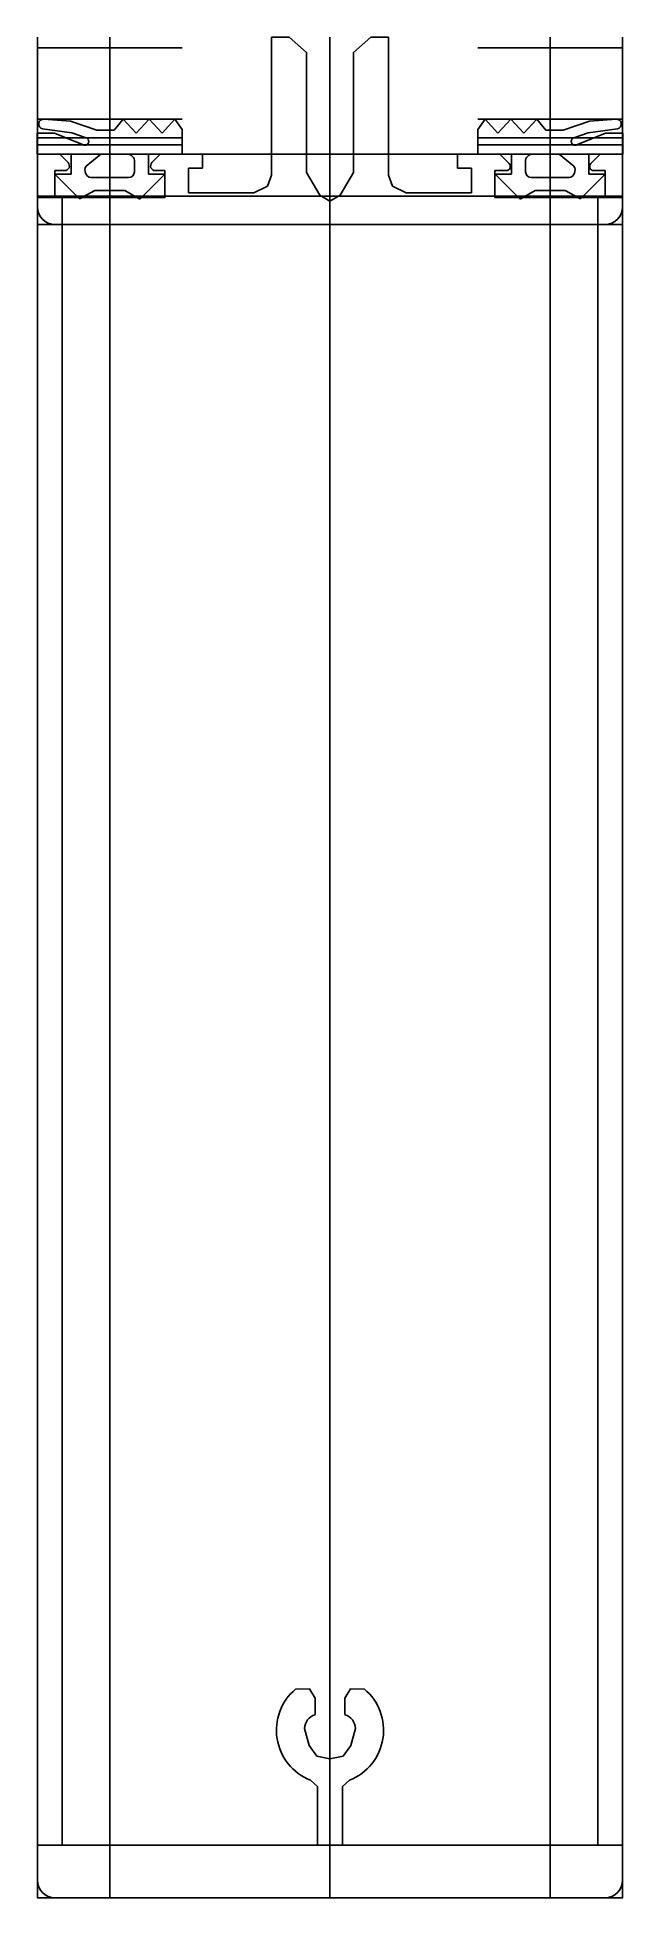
# Model space of a CAD drawing. Extents: x -25 to 25, y -143 to 16.
import ezdxf

# ---------------------------------------------------------------- set-up
doc = ezdxf.new("R2010")
doc.units = 0
doc.layers.get('0').update_dxf_attribs({"linetype": 'CONTINUOUS'})

msp = doc.modelspace()

# ---------------------------------------------------------------- linework, layer by layer
at = {"linetype": 'CONTINUOUS'}
for p, q in [((-25, -143), (-25, 16)), ((-18.82, 16), (-18.82, -143)), ((-18.8, 16), (-18.8, 0)), ((-3.5, 16), (-5, 16)), ((-5, 16), (-5, 4.2)), ((-5, 4.2), (-5, 16)), ((-5, 16), (-3.5, 16)), ((-2, 14.7), (-3.5, 16)), ((-3.5, 16), (-2, 14.7)), ((0, -143), (0, 16)), ((0, 0), (0, 16)), ((3.5, 16), (2, 14.7)), ((3.5, 16), (2, 14.7)), ((5, 16), (3.5, 16)), ((5, 16), (3.5, 16)), ((5, 4.2), (5, 16)), ((5, 4.2), (5, 16)), ((18.8, 0), (18.8, 16)), ((18.82, -143), (18.82, 16)), ((25, -143), (25, 16)), ((-12.62, 15.1), (-25.02, 15.1)), ((-18.82, 15.1), (-18.82, 2.16)), ((-2, 4.45), (-2, 14.7)), ((-2, 14.7), (-2, 4.45)), ((2, 14.7), (2, 4.45)), ((2, 14.7), (2, 4.45)), ((12.62, 15.1), (25.02, 15.1)), ((18.82, 15.1), (18.82, 2.16)), ((-25.02, 9), (-12.62, 9)), ((-12.62, 9), (-25.02, 9)), ((-24.57, 8.18), (-22.07, 7.82)), ((-22.18, 8.82), (-24.45, 8.99)), ((-19.93, 8.06), (-22.18, 8.82)), ((-18.44, 8.06), (-19.93, 8.06)), ((-18.82, 9), (-18.82, 6.79)), ((-17.67, 9), (-18.44, 8.06)), ((-16.56, 7.81), (-17.67, 9)), ((-15.46, 9), (-16.56, 7.81)), ((-14.34, 7.81), (-15.46, 9)), ((-13.26, 9), (-14.34, 7.81)), ((-12.62, 8.11), (-13.26, 9)), ((-12.62, 6.79), (-12.62, 8.11)), ((25.02, 9), (12.62, 9)), ((12.62, 9), (25.02, 9)), ((13.26, 9), (12.62, 8.11)), ((12.62, 8.11), (12.62, 6.79)), ((14.34, 7.81), (13.26, 9)), ((15.46, 9), (14.34, 7.81)), ((16.56, 7.81), (15.46, 9)), ((17.67, 9), (16.56, 7.81)), ((18.44, 8.06), (17.67, 9)), ((19.93, 8.06), (18.44, 8.06)), ((18.82, 9), (18.82, 6.79)), ((22.18, 8.82), (19.93, 8.06)), ((22.07, 7.82), (24.57, 8.18)), ((24.45, 8.99), (22.18, 8.82)), ((-23.53, 7.8), (-25.02, 7.8)), ((-25.02, 7.8), (-25.02, 6.79)), ((-12.62, 7.4), (-25.02, 7.4)), ((-12.62, 6.79), (-25.02, 6.79)), ((-12.62, 6.79), (-25.02, 6.79)), ((-25.02, 6.79), (-25.02, 6)), ((-12.62, 6.79), (-25.02, 6.79)), ((-25.02, 6.79), (-12.62, 6.79)), ((-21.14, 6.82), (-23.53, 7.8)), ((-22.07, 7.82), (-20.91, 7.43)), ((-12.62, 6), (-12.62, 6.79)), ((12.62, 7.4), (25.02, 7.4)), ((12.62, 6.79), (25.02, 6.79)), ((25.02, 6.79), (12.62, 6.79)), ((12.62, 6.79), (12.62, 6)), ((12.62, 6.79), (25.02, 6.79)), ((12.62, 6.79), (25.02, 6.79)), ((20.91, 7.43), (22.07, 7.82)), ((23.53, 7.8), (21.14, 6.82)), ((25.02, 7.8), (23.53, 7.8)), ((25.02, 6.79), (25.02, 7.8)), ((25.02, 6), (25.02, 6.79)), ((25.02, 6), (-25.02, 6)), ((-12.62, 6), (-25.02, 6)), ((-25.02, 6), (-22.11, 6)), ((25, 6), (-25, 6)), ((-23.1, 6), (-25, 6)), ((-25, 6), (-25, 1.5)), ((-25, 1.5), (-25, 6)), ((-25, 6), (-23.1, 6)), ((-14.11, 6), (-23.51, 6)), ((-22.38, 5.28), (-23.1, 6)), ((-23.1, 6), (-22.38, 5.28)), ((-22.11, 6), (-20.3, 6)), ((-19.57, 6), (-22.11, 6)), ((-22.11, 6), (-22.11, 4.3)), ((-20.84, 4.97), (-19.57, 6)), ((-20.3, 6), (-17.29, 6)), ((-18.82, 6), (-18.82, 2.16)), ((-17.29, 6), (-15.52, 6)), ((-15.51, 6), (-17.29, 6)), ((-16.71, 5.37), (-16.71, 4.5)), ((-15.52, 6), (-12.62, 6)), ((-15.51, 4.3), (-15.51, 6)), ((-14.5, 6), (-15.22, 5.28)), ((-15.22, 5.28), (-14.5, 6)), ((-10.9, 6), (-14.5, 6)), ((-14.5, 6), (-10.9, 6)), ((-12.1, 2.7), (-12.1, 4.8)), ((-12.1, 4.8), (-10.9, 4.8)), ((-10.9, 4.8), (-12.1, 4.8)), ((-12.1, 4.8), (-12.1, 2.7)), ((-10.9, 4.8), (-10.9, 6)), ((-10.9, 6), (-10.9, 4.8)), ((14.5, 6), (10.9, 6)), ((10.9, 6), (10.9, 4.8)), ((10.9, 6), (10.9, 4.8)), ((14.5, 6), (10.9, 6)), ((10.9, 4.8), (12.1, 4.8)), ((10.9, 4.8), (12.1, 4.8)), ((12.1, 4.8), (12.1, 2.7)), ((12.1, 4.8), (12.1, 2.7)), ((12.62, 6), (25.02, 6)), ((12.62, 6), (15.52, 6)), ((14.11, 6), (23.51, 6)), ((15.3, 5.2), (14.5, 6)), ((15.3, 5.2), (14.5, 6)), ((17.29, 6), (15.51, 6)), ((15.51, 6), (15.51, 4.3)), ((15.52, 6), (17.29, 6)), ((16.71, 4.5), (16.71, 5.37)), ((17.29, 6), (20.3, 6)), ((18.82, 6), (18.82, 2.16)), ((22.11, 6), (19.57, 6)), ((19.57, 6), (20.84, 4.97)), ((20.3, 6), (22.11, 6)), ((22.11, 6), (25.02, 6)), ((22.11, 4.3), (22.11, 6)), ((23.1, 6), (22.3, 5.2)), ((23.1, 6), (22.3, 5.2)), ((25, 6), (23.1, 6)), ((25, 6), (23.1, 6)), ((25, 1.5), (25, 6)), ((25, 1.5), (25, 6)), ((-22.11, 4.3), (-23.51, 4.3)), ((-23.51, 4.3), (-21.41, 2.2)), ((-23.5, 2.3), (-23.5, 4.6)), ((-23.5, 4.6), (-22.67, 4.6)), ((-22.67, 4.6), (-23.5, 4.6)), ((-23.5, 4.6), (-23.5, 2.3)), ((-17.21, 4), (-20.44, 4)), ((-16.24, 2.16), (-14.11, 4.3)), ((-14.11, 4.3), (-15.51, 4.3)), ((-14.93, 4.6), (-14.1, 4.6)), ((-14.1, 4.6), (-14.93, 4.6)), ((-14.1, 4.6), (-14.1, 2.3)), ((-14.1, 2.3), (-14.1, 4.6)), ((-5.33, 3.26), (-6.5, 2.7)), ((-6.5, 2.7), (-5.33, 3.26)), ((-5, 4.2), (-5.33, 3.26)), ((-5.33, 3.26), (-5, 4.2)), ((-0.87, 2.5), (-2, 4.45)), ((-2, 4.45), (-0.87, 2.5)), ((2, 4.45), (0.87, 2.5)), ((2, 4.45), (0.87, 2.5)), ((5.33, 3.26), (5, 4.2)), ((5.33, 3.26), (5, 4.2)), ((6.5, 2.7), (5.33, 3.26)), ((6.5, 2.7), (5.33, 3.26)), ((14.1, 2.3), (14.1, 4.6)), ((14.1, 4.6), (15.05, 4.6)), ((14.1, 4.6), (15.05, 4.6)), ((14.1, 2.3), (14.1, 4.6)), ((15.51, 4.3), (14.11, 4.3)), ((14.11, 4.3), (16.24, 2.16)), ((20.44, 4), (17.21, 4)), ((21.41, 2.2), (23.51, 4.3)), ((23.51, 4.3), (22.11, 4.3)), ((22.55, 4.6), (23.5, 4.6)), ((22.55, 4.6), (23.5, 4.6)), ((23.5, 4.6), (23.5, 2.3)), ((23.5, 4.6), (23.5, 2.3)), ((25, 2.41), (-25, 2.41)), ((-25, 2.3), (-25, -141.5)), ((-22.9, 2.3), (-25, 2.3)), ((-25, 2.3), (-25, -141.5)), ((-14.1, 2.3), (-23.5, 2.3)), ((-23.5, 2.3), (-14.1, 2.3)), ((-22.9, -138.5), (-22.9, 2.3)), ((-21.41, 2.2), (-20.09, 2.91)), ((-20.09, 2.91), (-17.54, 2.91)), ((-17.54, 2.91), (-16.24, 2.16)), ((-6.5, 2.7), (-12.1, 2.7)), ((-12.1, 2.7), (-6.5, 2.7)), ((0, 1.99), (-0.87, 2.5)), ((-0.87, 2.5), (0, 1.99)), ((0.87, 2.5), (0, 1.99)), ((0.87, 2.5), (0, 1.99)), ((12.1, 2.7), (6.5, 2.7)), ((12.1, 2.7), (6.5, 2.7)), ((23.5, 2.3), (14.1, 2.3)), ((23.5, 2.3), (14.1, 2.3)), ((16.24, 2.16), (17.54, 2.91)), ((17.54, 2.91), (20.09, 2.91)), ((20.09, 2.91), (21.41, 2.2)), ((25, 2.3), (22.9, 2.3)), ((22.9, 2.3), (22.9, -138.5)), ((25, -141.5), (25, 2.41)), ((25, -141.5), (25, 2.3)), ((-25.02, 0), (25.02, 0)), ((-25, 0), (25, 0)), ((-23.5, 0), (23.5, 0)), ((-23.5, 0), (23.5, 0)), ((-22.9, 0), (-22.9, -138.5)), ((25, -141.5), (25, -6.51)), ((-1.76, -125.13), (-2.94, -125.16)), ((-2.94, -125.16), (-1.76, -125.13)), ((-1.28, -125.95), (-1.76, -125.13)), ((-1.76, -125.13), (-1.28, -125.95)), ((0, -138.5), (0, -125.13)), ((1.76, -125.13), (1.28, -125.95)), ((1.76, -125.13), (1.28, -125.95)), ((2.94, -125.16), (1.76, -125.13)), ((2.94, -125.16), (1.76, -125.13)), ((-1.28, -127.35), (-1.28, -125.95)), ((-1.28, -125.95), (-1.28, -127.35)), ((1.28, -125.95), (1.28, -127.35)), ((1.28, -125.95), (1.28, -127.35)), ((-1.78, -129.98), (-2.17, -128.53)), ((-2.17, -128.53), (-1.78, -129.98)), ((2.17, -128.53), (1.78, -129.98)), ((2.17, -128.53), (1.78, -129.98)), ((-1.13, -130.89), (-1.78, -129.98)), ((-1.78, -129.98), (-1.13, -130.89)), ((1.78, -129.98), (1.13, -130.89)), ((1.78, -129.98), (1.13, -130.89)), ((0, -131.13), (-1.13, -130.89)), ((-1.13, -130.89), (0, -131.13)), ((1.13, -130.89), (0, -131.13)), ((1.13, -130.89), (0, -131.13)), ((-1.68, -132.95), (-1.08, -133.5)), ((-1.08, -133.5), (-1.68, -132.95)), ((-1.08, -133.5), (-1.08, -138.5)), ((-1.08, -138.5), (-1.08, -133.5)), ((1.08, -133.5), (1.68, -132.95)), ((1.68, -132.95), (1.08, -133.5)), ((1.08, -138.5), (1.08, -133.5)), ((1.08, -133.5), (1.08, -138.5)), ((25.02, -138.5), (-25.02, -138.5)), ((22.9, -138.5), (-22.9, -138.5)), ((-22.9, -138.5), (22.9, -138.5)), ((-4.59, -138.5), (4.59, -138.5)), ((-1.08, -138.5), (1.08, -138.5)), ((-1.08, -138.5), (1.08, -138.5)), ((25.02, -143), (-25.02, -143)), ((-23.5, -143), (23.5, -143)), ((-23.5, -143), (23.5, -143)), ((-23.5, -143), (23.5, -143))]:
    msp.add_line(p, q, dxfattribs=at)
for centre, radius, start, end in [((-24.49, 8.58), 0.41, 84.6202, 258.5259), ((24.49, 8.58), 0.41, 281.4741, 95.3798), ((-20.95, 7.1), 0.336, 235.3266, 83.3556), ((20.95, 7.1), 0.336, 96.6444, 304.6734), ((-22.67, 5), 0.4, 269.3746, 44.4318), ((-22.67, 5), 0.4, 269.3746, 44.4318), ((-20.29, 4.63), 0.65, 148.5957, 256.224), ((-17.3, 5.41), 0.59, 356.1064, 89.1611), ((-14.93, 5), 0.4, 135.5682, 270.6254), ((-14.93, 5), 0.4, 135.5682, 270.6254), ((15.06, 4.95), 0.35, 269.1669, 45.5933), ((15.06, 4.95), 0.35, 269.1669, 45.5933), ((17.3, 5.41), 0.59, 90.8389, 183.8936), ((20.29, 4.63), 0.65, 283.776, 31.4043), ((22.54, 4.95), 0.35, 134.4067, 270.8331), ((22.54, 4.95), 0.35, 134.4067, 270.8331), ((-17.21, 4.5), 0.5, 270, 0), ((17.21, 4.5), 0.5, 180, 270), ((-23.5, 1.5), 1.5, 180, 270), ((-23.5, 1.5), 1.5, 180, 270), ((23.5, 1.5), 1.5, 270, 0), ((23.5, 1.5), 1.5, 270, 0), ((0.01, -128.68), 4.59, 129.9147, 248.4609), ((0.01, -128.68), 4.59, 129.9147, 248.4609), ((-0.01, -128.68), 4.59, 291.5391, 50.0853), ((-0.01, -128.68), 4.59, 291.5391, 50.0853), ((-0.88, -128.58), 1.29, 108.0244, 177.9257), ((-0.88, -128.58), 1.29, 108.0244, 177.9257), ((0.88, -128.58), 1.29, 2.0743, 71.9756), ((0.88, -128.58), 1.29, 2.0743, 71.9756), ((-23.5, -141.5), 1.5, 180, 270), ((-23.5, -141.5), 1.5, 180, 270), ((-23.5, -141.5), 1.5, 180, 270), ((23.5, -141.5), 1.5, 270, 0), ((23.5, -141.5), 1.5, 270, 0), ((23.5, -141.5), 1.5, 270, 0)]:
    msp.add_arc(centre, radius, start, end, dxfattribs=at)

doc.saveas('drawing.dxf')
